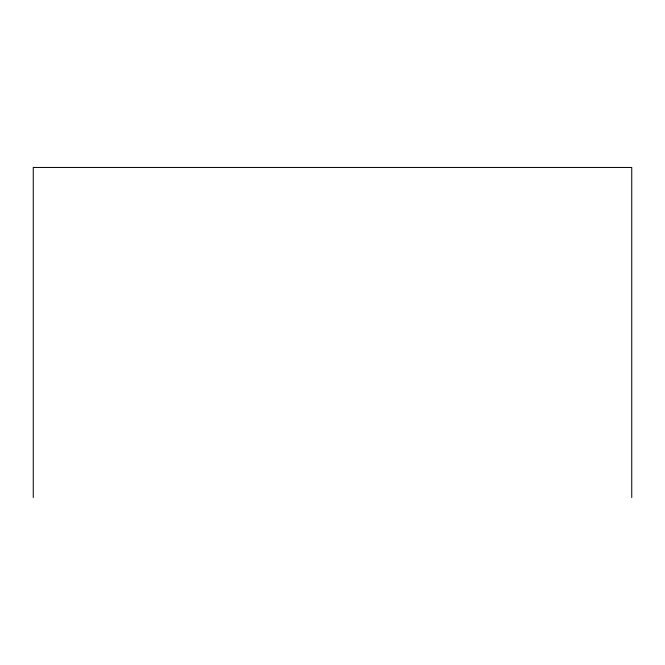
<?xml version="1.0" encoding="UTF-8"?>
<svg xmlns="http://www.w3.org/2000/svg" width="665" height="665" viewBox="0 0 665 665"><rect width="100%" height="100%" fill="white"/><g stroke="black" fill="none" stroke-linecap="round" stroke-linejoin="round"><path stroke-width="1" d="M631.75 497.545L631.75 167.455L33.25 167.455L33.25 497.545"/></g></svg>
